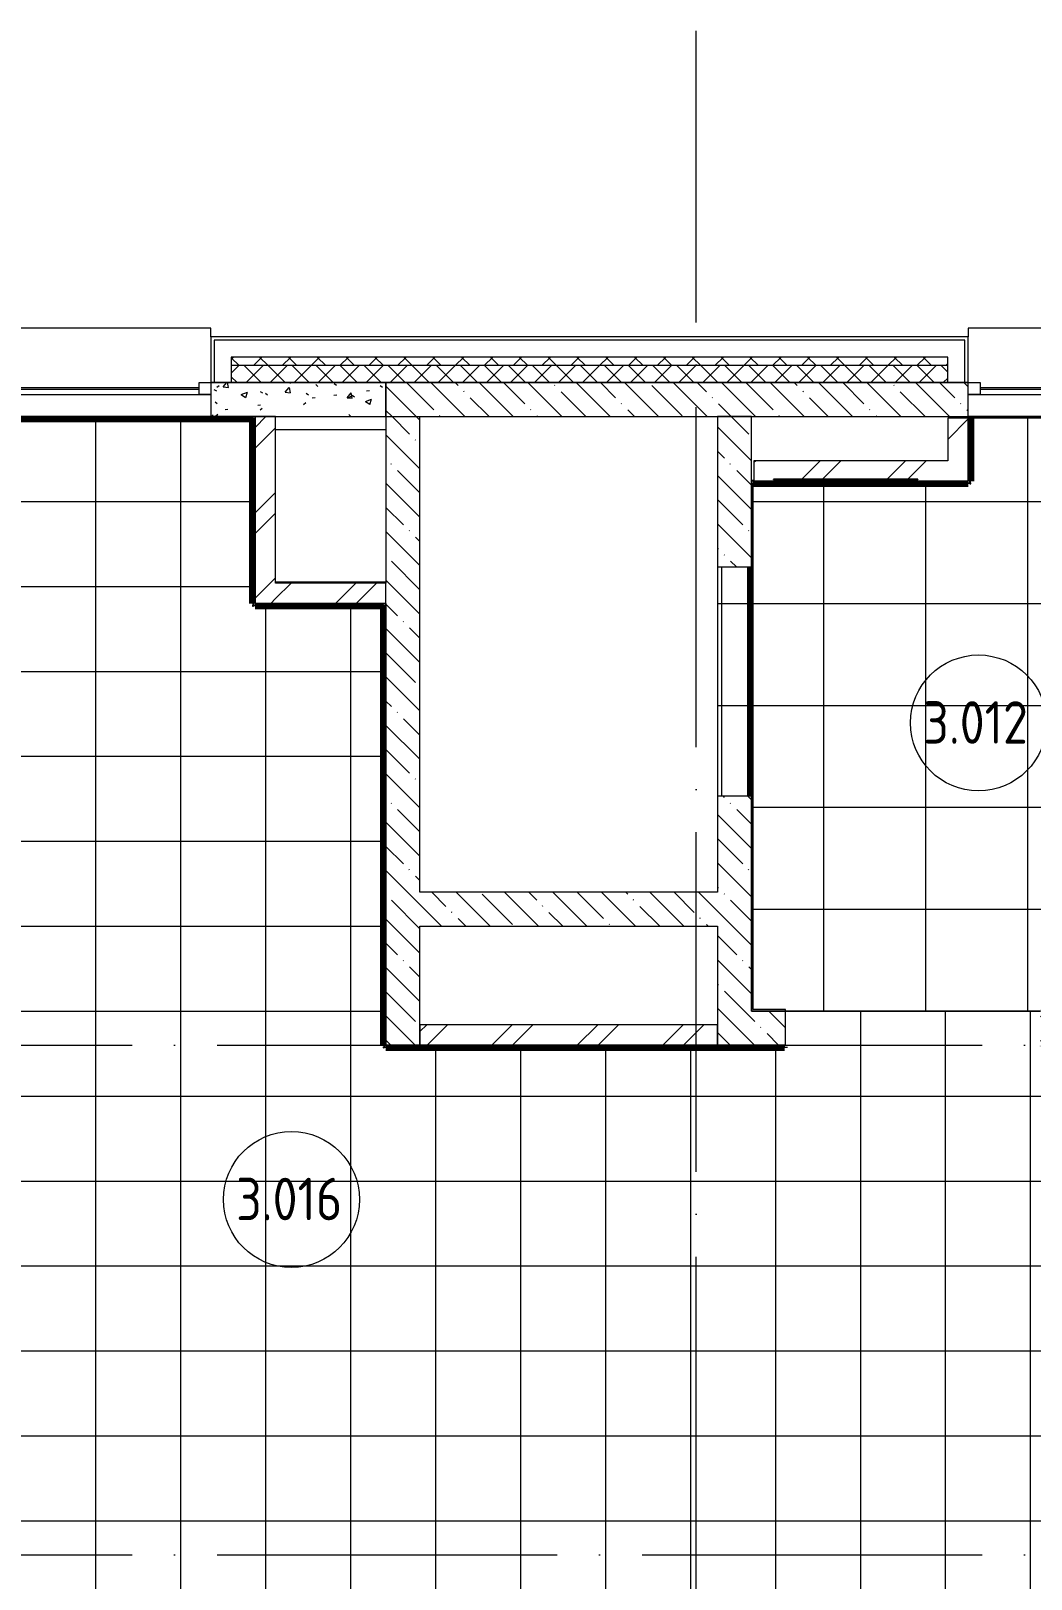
# Model space of a CAD drawing. Header units: millimetres. Extents: x 97 to 215964, y -4577 to 60645.
# Drawn here: x 81634 to 87518, y 51533 to 60645 of the extents above; entities that cross this region are included whole.
import ezdxf

# ---------------------------------------------------------------- set-up
doc = ezdxf.new("R2010")
doc.units = ezdxf.units.MM
doc.linetypes.add('ADSK_Линия сетки', pattern=[2500, 2000, -250, 0, -250])
for name, color, linetype, lineweight in [('A-AREA-____-IDEN', 2, 'Continuous', 20), ('A-FLOR-____-OTLN', 192, 'Continuous', 9), ('A-FLOR-____-PATT', 8, 'Continuous', 9), ('A-GENM-____-MCUT', 13, 'Continuous', 9), ('A-GENM-____-OTLN', 13, 'Continuous', 9), ('A-GLAZ-____-MCUT', 151, 'Continuous', 9), ('A-GLAZ-____-OTLN', 151, 'Continuous', 9), ('A-WALL-____-MCUT', 113, 'Continuous', 9), ('A-WALL-____-PATT', 111, 'Continuous', 9), ('A-WALL-FNSH-MCUT', 113, 'Continuous', 9), ('I-WALL-____-OTLN', 2, 'Continuous', 9), ('S-GRID-____-OTLN', 1, 'Continuous', 9)]:
    doc.layers.add(name, color=color, linetype=linetype, lineweight=lineweight)
doc.styles.add('GOST Common', font='GOST_Common.ttf', dxfattribs={"width": 0.9, "height": 250})
pattern_1 = [(45, (0, 0), (-251.4472, 251.4472), []), (45, (0, 381), (-251.4472, 251.4472), [])]
pattern_2 = [(135, (0, 0), (-142.5612, -142.5612), []), (135, (142.56, 0), (-142.5612, -142.5612), [252.016, -50.403, 3.353, -47.05])]

# ---------------------------------------------------------------- blocks, each defined once
blk = doc.blocks.new('Окно_СКБ_1Ст1 - 120_Окно_СКБ_1Ст_1250_ОКп14_E30-37619683-О_АИ_ПП_8_400_Целиком')
at = {"layer": 'A-GLAZ-____-MCUT', "color": 90}
for p, q in [((-625, -195), (-625, -125)), ((-625, -125), (-555, -125)), ((-555, -125), (-555, -195)), ((555, -195), (555, -125)), ((555, -125), (625, -125)), ((625, -125), (625, -195)), ((-555, -195), (-625, -195)), ((625, -195), (555, -195))]:
    blk.add_line(p, q, dxfattribs=at)
at = {"layer": 'A-GLAZ-____-MCUT', "color": 10, "lineweight": 5}
for p, q in [((555, -155), (-555, -155)), ((555, -165), (-555, -165))]:
    blk.add_line(p, q, dxfattribs=at)
at = {"layer": 'A-GLAZ-____-OTLN', "color": 10, "lineweight": 5}
blk.add_line((-625, -195), (625, -195), dxfattribs=at)
blk = doc.blocks.new('Окно_СКБ_2Ст1 - Окно_СКБ_2Ст_2800_ОК12-29019270-О_АИ_ПП_8_400_Целиком')
at = {"layer": 'A-GLAZ-____-MCUT', "color": 90}
for p, q in [((-1400, -195), (-1400, -125)), ((-1400, -125), (-1330, -125)), ((-1330, -125), (-1330, -195)), ((500, -195), (500, -125)), ((500, -125), (570, -125)), ((570, -125), (570, -195)), ((1330, -155), (570, -155)), ((570, -155), (570, -195)), ((620, -205), (620, -155)), ((1280, -205), (1280, -155)), ((1330, -195), (1330, -125)), ((1330, -125), (1400, -125)), ((1330, -195), (1330, -155)), ((1400, -125), (1400, -195)), ((-1330, -195), (-1400, -195)), ((570, -195), (500, -195)), ((570, -195), (550, -195)), ((550, -195), (550, -205)), ((550, -205), (1350, -205)), ((1350, -205), (550, -205)), ((1400, -195), (1330, -195)), ((1350, -195), (1330, -195)), ((1350, -205), (1350, -195))]:
    blk.add_line(p, q, dxfattribs=at)
at = {"layer": 'A-GLAZ-____-MCUT', "color": 10, "lineweight": 5}
for p, q in [((500, -155), (-1330, -155)), ((500, -165), (-1330, -165)), ((620, -175), (1280, -175)), ((1280, -185), (620, -185))]:
    blk.add_line(p, q, dxfattribs=at)
at = {"layer": 'A-GLAZ-____-OTLN', "color": 10, "lineweight": 5}
for p, q in [((-1400, -195), (550, -195)), ((1350, -195), (1400, -195))]:
    blk.add_line(p, q, dxfattribs=at)
blk = doc.blocks.new('WNW_Отлив1 - Отлив_металлический 2-28596384-О_АИ_ПП_8_400_Целиком')
at = {"layer": 'A-GLAZ-____-OTLN', "color": 10, "lineweight": 5}
for p, q in [((1400, 320), (-1400, 320)), ((-1400, 320), (-1400, 270)), ((1400, 270), (1400, 320))]:
    blk.add_line(p, q, dxfattribs=at)
blk = doc.blocks.new('WNW_Отлив1 - Отлив_металлический 2-28598996-О_АИ_ПП_8_400_Целиком')
at = {"layer": 'A-GLAZ-____-OTLN', "color": 10, "lineweight": 5}
for p, q in [((625, 320), (-625, 320)), ((-625, 320), (-625, 270)), ((625, 270), (625, 320))]:
    blk.add_line(p, q, dxfattribs=at)
blk = doc.blocks.new('ASML_АР_Отделка Люка - ВО Отделка люков_Грунтовка 0_Шпатлевка 0_Окраска 0_0-40363608-О_АИ_ПП_8_400_Целиком')
at = {"layer": 'A-GENM-____-MCUT', "color": 130, "lineweight": 25}
for p, q in [((425, 3), (-425, 3)), ((-425, 3), (-425, 0)), ((425, 0), (425, 3)), ((-425, 0), (425, 0))]:
    blk.add_line(p, q, dxfattribs=at)
blk = doc.blocks.new('0083_СОШ675_АР_R22_rvt-1-О_АИ_ПП_8_400_Целиком')
at = {"layer": 'A-WALL-____-PATT', "lineweight": 5}
h = blk.add_hatch(dxfattribs=at)
h.set_pattern_fill('FP_9', color=10, style=0, pattern_type=2)
h.set_pattern_definition([(135, (0, 0), (-84.85281, -84.85281), []), (225, (0, 0), (84.85281, -84.85281), [])])
h.paths.add_polyline_path([(69260, 58675), (69260, 58725), (63140.2, 58725), (63140.2, 58675), (68654.6, 58675)])
h.paths.add_polyline_path([(61700.2, 58675), (61700.2, 58725), (61290, 58725), (61290, 58675), (61422.4, 58675)])
h.paths.add_polyline_path([(60150, 58675), (60150, 58725), (52970.2, 58725), (52970.2, 58675), (59850.2, 58675)])
h.paths.add_polyline_path([(49930.2, 58675), (49930.2, 58725), (48670.2, 58725), (48670.2, 58675), (49788.2, 58675)])
h.paths.add_polyline_path([(51070.2, 58675), (51480.2, 58675), (51480.2, 58725), (51070.2, 58725)])
h.paths.add_polyline_path([(44320.2, 58675), (45630.2, 58675), (45630.2, 58725), (44320.2, 58725)])
h.paths.add_polyline_path([(41280.2, 58675), (41280.2, 58725), (39970.2, 58725), (39970.2, 58675), (40983.8, 58675)])
h.paths.add_polyline_path([(36930, 58675), (36930, 58725), (35620.2, 58725), (35620.2, 58675), (36581.7, 58675)])
h.paths.add_polyline_path([(38468.3, 58675), (38480.2, 58675), (38480.2, 58725), (38070, 58725), (38070, 58675)])
h.paths.add_polyline_path([(32179.5, 58675), (32580.2, 58675), (32580.2, 58725), (31270, 58725), (31270, 58675), (31550.6, 58675)])
h.paths.add_polyline_path([(28230, 58675), (28230, 58725), (24015, 58725), (24015, 58675), (27148.5, 58675)])
h.paths.add_polyline_path([(22025, 58675), (22525, 58675), (22525, 58725), (22025, 58725)])
h.paths.add_polyline_path([(20885, 58675), (20885, 58725), (12870, 58725), (12870, 58675), (20859.7, 58675)])
h.paths.add_polyline_path([(9539.8, 58675), (9830, 58675), (9830, 58725), (8870, 58725), (8870, 58675), (8911, 58675)])
h.paths.add_polyline_path([(7430, 58675), (7430, 58725), (-350, 58725), (-350, 58675), (7024.3, 58675)])
h = blk.add_hatch(dxfattribs=at)
h.set_pattern_fill('FP_16', color=10, style=0, pattern_type=2)
h.set_pattern_definition([(45, (0, 0), (-70.71068, 70.71068), []), (135, (0, 0), (-70.71068, -70.71068), [])])
h.paths.add_polyline_path([(69260, 58575), (69260, 58675), (63140.2, 58675), (63140.2, 58575), (69050, 58575)])
h.paths.add_polyline_path([(61290, 58575), (61700.2, 58575), (61700.2, 58675), (61290, 58675)])
h.paths.add_polyline_path([(59250, 58575), (60150, 58575), (60150, 58675), (52970.2, 58675), (52970.2, 58575), (58850, 58575)])
h.paths.add_polyline_path([(51480.2, 58575), (51480.2, 58675), (51070.2, 58675), (51070.2, 58575)])
h.paths.add_polyline_path([(49650, 58575), (49650, 58575), (49930.2, 58575), (49930.2, 58675), (48670.2, 58675), (48670.2, 58575), (49159.3, 58575)])
h.paths.add_polyline_path([(45350, 58575), (45350, 58575), (45630.2, 58575), (45630.2, 58675), (44320.2, 58675), (44320.2, 58575), (44757.1, 58575)])
h.paths.add_polyline_path([(41250, 58575), (41280.2, 58575), (41280.2, 58675), (39970.2, 58675), (39970.2, 58575), (40983.8, 58575)])
h.paths.add_polyline_path([(38468.3, 58575), (38480.2, 58575), (38480.2, 58675), (38070, 58675), (38070, 58575)])
h.paths.add_polyline_path([(36930, 58575), (36930, 58675), (35620.2, 58675), (35620.2, 58575), (36581.7, 58575)])
h.paths.add_polyline_path([(31725, 58575), (32580.2, 58575), (32580.2, 58675), (31270, 58675), (31270, 58575), (31550.6, 58575)])
h.paths.add_polyline_path([(27075, 58575), (28230, 58575), (28230, 58675), (24015, 58675), (24015, 58575), (25890.7, 58575)])
h.paths.add_polyline_path([(22525, 58575), (22525, 58675), (22025, 58675), (22025, 58575), (22431.9, 58575)])
h.paths.add_polyline_path([(20859.7, 58575), (20885, 58575), (20885, 58675), (12870, 58675), (12870, 58575), (19601.9, 58575)])
h.paths.add_polyline_path([(8870, 58575), (9830, 58575), (9830, 58675), (8870, 58675)])
h.paths.add_polyline_path([(7024.3, 58575), (7430, 58575), (7430, 58675), (-300, 58675), (-300, 58575), (4508.8, 58575)])
h = blk.add_hatch(dxfattribs=at)
h.set_pattern_fill('FP_69', color=10, style=0, pattern_type=2)
h.set_pattern_definition([(50, (0, 0), (364.3679, -31.8783), [38.1, -419.1]), (355, (0, 0), (-70.4859, 382.1133), [30.48, -335.28]), (100.451, (30.36, -2.66), (293.885, 350.2334), [32.38, -356.18]), (46.184, (0, 101.6), (542.1585, -84.0858), [57.15, -628.65]), (96.636, (45.2, 94.6), (474.805, 494.8554), [48.57, -534.27]), (351.184, (0, 101.6), (474.81, 494.85), [45.72, -502.92]), (21, (50.8, 76.2), (303.2285, -204.5305), [38.1, -419.1]), (326, (50.8, 76.2), (123.604, 368.376), [30.48, -335.28]), (71.451, (76.07, 59.16), (426.8341, 163.8427), [32.38, -356.18]), (37.5, (0, 0), (6.17665, 169.11015), [16.764, -314.452, 16.764, -323.596, -336.55]), (37.5, (0, 0), (6.17665, 169.11015), [-671.576, 16.764, -319.786]), (7.5, (0, 0), (133.6389, 200.3615), [16.764, -177.292, 16.764, -306.832, -128.27]), (7.5, (0, 0), (133.6389, 200.3615), [-517.652, 16.764, -111.506]), (327.5, (-113.28, 0), (271.18182, -11.45836), [16.764, -110.236, 16.764, -379.476, -525.78]), (327.5, (-113.28, 0), (271.18182, -11.45836), [-523.24, 16.764, -509.016]), (317.5, (-164.08, 0), (296.2585, 50.85285), [16.764, -148.336, 16.764, -246.38, -373.38]), (317.5, (-164.08, 0), (296.2585, 50.85285), [-428.244, 16.764, -356.616])])
h.paths.add_polyline_path([(24925, 58375), (24925, 58575), (23895, 58575), (23895, 58375), (24633, 58375)])
h = blk.add_hatch(dxfattribs=at)
h.set_pattern_fill('FP_8', color=10, style=0, pattern_type=2)
h.set_pattern_definition(pattern_2)
h.paths.add_polyline_path([(27075, 58375), (27075, 58575), (24925, 58575), (24925, 58375), (25890.7, 58375)])
h = blk.add_hatch(dxfattribs=at)
h.set_pattern_fill('FP_8', color=10, style=0, pattern_type=2)
h.set_pattern_definition(pattern_2)
h.paths.add_polyline_path([(31150, 58375), (31525, 58375), (31525, 58575), (31150, 58575)])
h.paths.add_polyline_path([(27075, 58375), (28350, 58375), (28350, 58575), (27075, 58575)])
h = blk.add_hatch(dxfattribs=at)
h.set_pattern_fill('FP_7', color=10, style=0, pattern_type=2)
h.set_pattern_definition(pattern_1)
h.paths.add_polyline_path([(24275, 57275), (24275, 58375), (24155, 58375), (24155, 57275)])
h = blk.add_hatch(dxfattribs=at)
h.set_pattern_fill('FP_8', color=10, style=0, pattern_type=2)
h.set_pattern_definition(pattern_2)
h.paths.add_polyline_path([(25125, 54675), (25125, 58375), (24925, 58375), (24925, 54675)])
h = blk.add_hatch(dxfattribs=at)
h.set_pattern_fill('FP_8', color=10, style=0, pattern_type=2)
h.set_pattern_definition(pattern_2)
h.paths.add_polyline_path([(26875, 54875), (27075, 54875), (27075, 56140.1), (26875, 56140.1), (26875, 55375)])
h.paths.add_polyline_path([(27075, 57490.1), (27075, 58375), (26875, 58375), (26875, 57490.1)])
h = blk.add_hatch(dxfattribs=at)
h.set_pattern_fill('FP_7', color=10, style=0, pattern_type=2)
h.set_pattern_definition(pattern_1)
h.paths.add_polyline_path([(28350, 58115), (28350, 58365), (28230, 58365), (28230, 58115)])
h = blk.add_hatch(dxfattribs=at)
h.set_pattern_fill('FP_7', color=10, style=0, pattern_type=2)
h.set_pattern_definition(pattern_1)
h.paths.add_polyline_path([(28350, 57995), (28350, 58115), (27090, 58115), (27090, 57995), (28055, 57995)])
h.paths.add_polyline_path([(28055, 58002), (27205, 58002), (27205, 58005), (28055, 58005)])
h = blk.add_hatch(dxfattribs=at)
h.set_pattern_fill('FP_7', color=10, style=0, pattern_type=2)
h.set_pattern_definition(pattern_1)
h.paths.add_polyline_path([(24925, 57275), (24925, 57395), (24275, 57395), (24275, 57275), (24633, 57275)])
h = blk.add_hatch(dxfattribs=at)
h.set_pattern_fill('FP_8', color=10, style=0, pattern_type=2)
h.set_pattern_definition(pattern_2)
h.paths.add_polyline_path([(26875, 55375), (26875, 55575), (25125, 55575), (25125, 55375)])
h = blk.add_hatch(dxfattribs=at)
h.set_pattern_fill('FP_8', color=10, style=0, pattern_type=2)
h.set_pattern_definition(pattern_2)
h.paths.add_polyline_path([(31725, 54675), (31725, 54875), (28775, 54875), (28775, 54675), (29664, 54675)])
h.paths.add_polyline_path([(26875, 54675), (27275, 54675), (27275, 54875), (26875, 54875), (26875, 54838.6)])
h = blk.add_hatch(dxfattribs=at)
h.set_pattern_fill('FP_7', color=10, style=0, pattern_type=2)
h.set_pattern_definition(pattern_1)
h.paths.add_polyline_path([(26875, 54675), (26875, 54795), (25125, 54795), (25125, 54675)])
at = {"layer": 'A-FLOR-____-OTLN', "color": 90}
for p, q in [((24275, 58299.8), (24925, 58299.8)), ((24925, 57399.8), (24275, 57399.8))]:
    blk.add_line(p, q, dxfattribs=at)
at = {"layer": 'A-WALL-____-MCUT', "color": 10, "lineweight": 5}
for p, q in [((23915, 58825), (23915, 58575)), ((28330, 58825), (23915, 58825)), ((28330, 58575), (28330, 58825)), ((24015, 58725), (24015, 58675)), ((28230, 58725), (24015, 58725)), ((28230, 58675), (28230, 58725)), ((24015, 58675), (24015, 58575)), ((28230, 58675), (24015, 58675)), ((28230, 58575), (28230, 58675)), ((24925, 58575), (24925, 58375)), ((24925, 58375), (24925, 58575)), ((24925, 57275), (24925, 57395))]:
    blk.add_line(p, q, dxfattribs=at)
at = {"layer": 'A-WALL-____-MCUT', "color": 50, "lineweight": 13}
for p, q in [((23895, 58575), (23915, 58575)), ((23895, 58575), (23895, 58375)), ((23915, 58575), (23895, 58575)), ((23915, 58575), (24015, 58575)), ((24015, 58575), (23915, 58575)), ((24015, 58575), (24925, 58575)), ((24925, 58575), (24015, 58575)), ((27075, 58575), (24925, 58575)), ((27075, 58575), (28230, 58575)), ((28230, 58575), (27075, 58575)), ((28230, 58575), (28330, 58575)), ((28330, 58575), (28230, 58575)), ((28330, 58575), (28350, 58575)), ((28350, 58575), (28330, 58575)), ((28350, 58375), (28350, 58575)), ((23895, 58375), (24925, 58375)), ((24155, 58375), (24155, 57275)), ((24275, 58375), (24155, 58375)), ((24275, 57395), (24275, 58375)), ((24925, 58375), (24925, 57395)), ((25125, 58375), (27075, 58375)), ((25125, 55575), (25125, 58375)), ((26875, 58375), (26875, 57490.1)), ((27075, 58375), (26875, 58375)), ((27075, 58375), (28350, 58375)), ((27075, 57490.1), (27075, 58375)), ((28230, 58365), (28230, 58115)), ((28350, 58365), (28230, 58365)), ((28350, 58115), (28350, 58365)), ((28230, 58115), (27090, 58115)), ((27090, 58115), (27090, 57995)), ((28350, 57995), (28350, 58115)), ((27090, 57995), (28350, 57995)), ((26875, 57490.1), (27075, 57490.1)), ((24925, 57395), (24275, 57395)), ((24155, 57275), (24275, 57275)), ((24275, 57275), (24925, 57275)), ((24925, 57275), (24925, 54675)), ((26875, 56140.1), (26875, 55575)), ((27075, 56140.1), (26875, 56140.1)), ((27075, 54875), (27075, 56140.1)), ((26875, 55575), (25125, 55575)), ((25125, 54675), (25125, 55375)), ((25125, 55375), (26875, 55375)), ((26875, 55375), (26875, 54875)), ((26875, 54875), (26875, 54675)), ((27275, 54875), (27075, 54875)), ((27275, 54675), (27275, 54875)), ((26875, 54795), (25125, 54795)), ((25125, 54795), (25125, 54675)), ((26875, 54675), (26875, 54795)), ((24925, 54675), (25125, 54675)), ((25125, 54675), (26875, 54675)), ((26875, 54675), (27275, 54675))]:
    blk.add_line(p, q, dxfattribs=at)
at = {"layer": 'A-WALL-____-MCUT', "color": 90}
blk.add_line((24925, 58575), (27075, 58575), dxfattribs=at)
at = {"layer": 'A-WALL-FNSH-MCUT', "color": 90}
for p, q in [((28350, 58845), (23895, 58845)), ((23895, 58845), (23895, 58575)), ((28350, 58575), (28350, 58845))]:
    blk.add_line(p, q, dxfattribs=at)
at = {"layer": 'I-WALL-____-OTLN', "color": 90}
for p, q in [((23895, 58375), (22650, 58375)), ((31150, 58375), (28350, 58375))]:
    blk.add_line(p, q, dxfattribs=at)
at = {"layer": 'A-GENM-____-OTLN', "color": 90, "lineweight": 9, "rotation": 180}
blk.add_blockref('ASML_АР_Отделка Люка - ВО Отделка люков_Грунтовка 0_Шпатлевка 0_Окраска 0_0-40363608-О_АИ_ПП_8_400_Целиком', (27630, 58005), dxfattribs=at)
at = {"layer": 'A-GLAZ-____-OTLN', "color": 90, "lineweight": 9}
for name, p in [('WNW_Отлив1 - Отлив_металлический 2-28598996-О_АИ_ПП_8_400_Целиком', (23270, 58575)), ('WNW_Отлив1 - Отлив_металлический 2-28596384-О_АИ_ПП_8_400_Целиком', (29750, 58575)), ('Окно_СКБ_1Ст1 - 120_Окно_СКБ_1Ст_1250_ОКп14_E30-37619683-О_АИ_ПП_8_400_Целиком', (23270, 58700)), ('Окно_СКБ_2Ст1 - Окно_СКБ_2Ст_2800_ОК12-29019270-О_АИ_ПП_8_400_Целиком', (29750, 58700))]:
    blk.add_blockref(name, p, dxfattribs=at)
blk = doc.blocks.new('ADSK_Марка_Помещение_ОдноЗначение - Номер-159740-О_АИ_ПП_8_400_Целиком')
at = {"layer": 'A-AREA-____-IDEN'}
blk.add_circle((0, 0), 4, dxfattribs=at)

msp = doc.modelspace()

# ---------------------------------------------------------------- hatches: boundary and pattern name
at = {"layer": 'A-FLOR-____-PATT'}
h = msp.add_hatch(dxfattribs=at)
h.set_pattern_fill('FP_198', color=256, style=0, pattern_type=2)
h.set_pattern_definition([(0, (75015.37, 54875), (0, 500), []), (90, (75015.37, 54875), (-500, 3e-14), [])])
h.paths.add_polyline_path([(67497.865903, 54675.000586), (67497.865903, 54874.998278), (65857.887824, 54874.997327), (65857.887824, 54675)])
h.paths.add_polyline_path([(58997.877039, 51374.999414), (61497.865903, 51374.999414), (61497.865903, 51390), (73547.909746, 51390), (73547.909746, 51375), (76047.909746, 51374.999414), (76047.909746, 51390), (76847.887824, 51390), (76847.887824, 51375), (79347.887824, 51374.999414), (79347.887824, 51390), (85947.887824, 51390), (85947.887824, 51375), (88447.887824, 51375), (88447.887824, 51390), (91217.865903, 51390), (91217.865903, 51674.999707), (91232.865903, 51674.999707), (91232.865903, 54374.999707), (91217.865903, 54374.999707), (91217.865903, 54660.000586), (87567.865903, 54660.267855), (87567.865903, 54675.000586), (87572.865903, 54675.000586), (87572.727233, 54875), (86072.887824, 54875), (86072.865903, 54675), (86067.865903, 54675), (86067.865903, 54660.000586), (83722.865903, 54660.000586), (83722.865903, 54665.000586), (83712.865903, 54665.000586), (83712.865903, 54675.000586), (83707.865903, 54675), (83707.865903, 57260), (82952.865903, 57260), (82952.865903, 57265), (82942.865903, 57265), (82942.865903, 57274.999414), (82937.865903, 57274.999414), (82937.865903, 58360), (81472.865903, 58360), (81472.865903, 58199.999414), (81454.865903, 58199.999414), (81454.865903, 58160.000586), (81449.865903, 58160.000586), (81449.865903, 58150.000586), (81439.865903, 58150.000586), (81439.865903, 58145.000586), (81212.865903, 58145.000586), (81212.865903, 58064.999414), (81197.887824, 58064.999414), (81197.887824, 57014.999414), (81212.865903, 57014.999414), (81212.865903, 54675), (81207.865903, 54675), (81207.865903, 54665.000586), (81197.865903, 54665.000586), (81196.736835, 54660.000586), (77670.156824, 54660.000586), (77670.156824, 54655.000586), (77168.506824, 54655.000586), (77168.506824, 54660.000586), (74557.887824, 54660.000586), (74557.887824, 54675), (74547.903648, 54675), (74547.903648, 54795), (73507.887824, 54793.858951), (73507.887824, 54660.000586), (72397.903648, 54660.000586), (72397.347315, 54665.000586), (72387.903648, 54665.000586), (72387.903648, 54675), (72382.903648, 54675), (72382.903648, 58274.820414), (72127.634255, 58274.820414), (72127.634255, 58360.000586), (68167.882899, 58360.000586), (68167.882899, 58274.820414), (67912.865903, 58274.820414), (67912.865903, 54675), (67907.865903, 54675), (67907.865903, 54665.000586), (67897.865903, 54665.000586), (67897.865903, 54660.000586), (67497.887824, 54660.000586), (67497.861097, 54675.000586), (65857.887824, 54675), (65857.887824, 54660.000586), (58897.865903, 54660.000586), (58897.865903, 54389.998828), (58812.865903, 54389.998828), (58812.865903, 51625.272332), (58897.865903, 51625.272332), (58897.865903, 51390), (58997.865903, 51390), (58997.865903, 51375)])
h.paths.add_polyline_path([(63827.596882, 51374.999414), (63827.593201, 51375), (63707.596601, 51375)])
h = msp.add_hatch(dxfattribs=at)
h.set_pattern_fill('FP_169', color=256, style=0, pattern_type=2)
h.set_pattern_definition([(90, (88097.9, 56675), (-600, 4e-14), []), (180, (88097.9, 56675), (7e-14, -600), [])])
h.paths.add_polyline_path([(90322.865903, 54875.000586), (90322.887238, 54875.000586), (90322.865903, 54875.021922)])
h.paths.add_polyline_path([(86072.887824, 54875.000586), (87572.887824, 54875.000586), (87572.887824, 54885.000586), (90312.865903, 54885.021922), (90312.865903, 58145.000586), (89987.865903, 58145.000586), (89987.865903, 58150.000586), (89977.865903, 58150.000586), (89977.865903, 58160.000586), (89972.865903, 58161.137223), (89972.865903, 58365.000586), (87162.887824, 58365.000586), (87162.887824, 57994.999414), (87157.887824, 57994.999414), (87157.887824, 57984.999414), (87147.887824, 57984.999414), (87147.887824, 57979.999414), (85882.865903, 57979.999414), (85882.88841, 54885.000586), (86072.887824, 54885.000586)])
h.paths.add_polyline_path([(85672.887824, 56140.059081), (85867.865903, 56140.059081), (85867.865903, 57490.059081), (85672.887824, 57490.059081), (85672.887824, 56792.672901)])
h.paths.add_polyline_path([(85887.887824, 57994.999414), (85887.887824, 57997.999414), (85872.887824, 57997.999414), (85872.887824, 57994.999414), (85882.865903, 57994.999414)])
h.paths.add_polyline_path([(90322.865903, 58145.000586), (90322.887824, 58145.000586), (90322.865903, 58150.000586)])
at = {"layer": 'A-WALL-____-PATT'}
for points in [[(82942.865903, 58365), (82942.865903, 58375), (82692.887824, 58375), (82692.887824, 58365)], [(82942.865903, 57275), (82952.865903, 57275), (82952.865903, 58375), (82942.865903, 58375), (82942.865903, 57769.703748)], [(87157.887824, 57994.999414), (87157.887824, 58365.000586), (87147.887824, 58365.000586), (87147.887824, 57994.999414)], [(85872.865903, 54875.000586), (85882.865903, 54875.000586), (85882.865903, 57994.999414), (85872.865903, 57994.999414), (85872.865903, 56792.672901)], [(85882.865903, 57984.999414), (87157.887824, 57984.999414), (87157.887824, 57994.999414), (85882.865903, 57994.999414)], [(83712.865903, 57265), (83712.865903, 57275), (82942.865903, 57275), (82942.865903, 57265), (83430.853133, 57265)], [(83722.865903, 54665.000586), (83722.865903, 57275), (83712.865903, 57275), (83712.865903, 54665.000586)], [(85857.865903, 54665.000586), (85857.865903, 54675.000586), (83722.865903, 54675.000586), (83722.865903, 54665.000586)]]:
    msp.add_hatch(color=7, dxfattribs=at).paths.add_polyline_path(points)
h = msp.add_hatch(color=7, dxfattribs=at)
h.paths.add_polyline_path([(90322.865903, 54875.000586), (90322.865903, 54885.000586), (87572.887824, 54885.000586), (87572.887824, 54875.000586), (88461.892595, 54875.000586)])
h.paths.add_polyline_path([(86072.887824, 54875.000586), (86072.887824, 54885.000586), (85882.865903, 54885.000586), (85882.865903, 54875.000586), (85946.372864, 54875.000586)])
h = msp.add_hatch(color=7, dxfattribs=at)
h.paths.add_polyline_path([(87757.865903, 54665.000586), (87757.865903, 54675.000586), (87567.865903, 54675.000586), (87567.865903, 54665.000586)])
h.paths.add_polyline_path([(85946.372864, 54665.000586), (86067.865903, 54665.000586), (86067.865903, 54675.000586), (85857.865903, 54675.000586), (85857.865903, 54665.000586)])

# ---------------------------------------------------------------- linework, layer by layer
at = {"layer": 'A-FLOR-____-OTLN'}
for p, q in [((85887.887824, 57997.999414), (85872.887824, 57997.999414)), ((85672.887824, 57490.059081), (85672.887824, 56140.059081)), ((87572.887824, 54875), (86072.887824, 54875))]:
    msp.add_line(p, q, dxfattribs=at)
at = {"layer": 'A-WALL-____-MCUT', "color": 7}
for p, q in [((82952.865903, 58375), (82692.887824, 58375)), ((82692.887824, 58375), (82692.887824, 58365)), ((82692.887824, 58365), (82942.865903, 58365)), ((82942.865903, 58365), (82942.865903, 57265)), ((82952.865903, 57275), (82952.865903, 58375)), ((87157.887824, 58365.000586), (87147.887824, 58365.000586)), ((87147.887824, 58365.000586), (87147.887824, 57994.999414)), ((87157.887824, 57984.999414), (87157.887824, 58365.000586)), ((85872.865903, 57994.999414), (85872.865903, 54875.000586)), ((87147.887824, 57994.999414), (85872.865903, 57994.999414)), ((85882.865903, 54885.000586), (85882.865903, 57984.999414)), ((85882.865903, 57984.999414), (87157.887824, 57984.999414)), ((82942.865903, 57265), (83712.865903, 57265)), ((83722.865903, 57275), (82952.865903, 57275)), ((83712.865903, 57265), (83712.865903, 54665.000586)), ((83722.865903, 54675.000586), (83722.865903, 57275)), ((85872.865903, 54875.000586), (86072.887824, 54875.000586)), ((86072.887824, 54885.000586), (85882.865903, 54885.000586)), ((86072.887824, 54875.000586), (86072.887824, 54885.000586)), ((86067.865903, 54675.000586), (83722.865903, 54675.000586)), ((86067.865903, 54665.000586), (86067.865903, 54675.000586)), ((83712.865903, 54665.000586), (86067.865903, 54665.000586))]:
    msp.add_line(p, q, dxfattribs=at)
at = {"layer": 'A-WALL-____-MCUT'}
msp.add_line((85857.865903, 54665.000586), (85857.865903, 54675.000586), dxfattribs=at)
at = {"layer": 'I-WALL-____-OTLN'}
for p, q in [((81442.887824, 58375), (82692.887824, 58375)), ((82692.887824, 58365), (81449.865903, 58365)), ((87147.887824, 58375.000586), (89947.887824, 58375.000586)), ((87147.887824, 58365.000586), (87147.887824, 58374.999414)), ((89947.887824, 58365.000586), (87157.887824, 58365.000586))]:
    msp.add_line(p, q, dxfattribs=at)
at = {"layer": 'I-WALL-____-OTLN', "color": 5, "lineweight": 90}
for p, q in [((82942.865903, 58360), (81449.865903, 58360)), ((82937.865903, 57275), (82937.865903, 58365)), ((82937.865903, 57275), (82942.865903, 57275)), ((82952.865903, 57265), (82952.865903, 57260)), ((83707.865903, 57260), (82952.865903, 57260)), ((83707.865903, 54675.000586), (83707.865903, 57260)), ((83707.865903, 54675.000586), (83712.865903, 54675.000586)), ((83722.865903, 54665.000586), (83722.865903, 54660.000586)), ((86067.865903, 54660.000586), (83722.865903, 54660.000586)), ((86067.865903, 54660.000586), (86067.865903, 54665.000586))]:
    msp.add_line(p, q, dxfattribs=at)
at = {"layer": 'I-WALL-____-OTLN', "color": 20, "lineweight": 90}
for p, q in [((87162.887824, 58365.000586), (87162.887824, 57994.999414)), ((87147.887824, 57979.999414), (85882.865903, 57979.999414)), ((87147.887824, 57979.999414), (87147.887824, 57984.999414)), ((87157.887824, 57994.999414), (87162.887824, 57994.999414)), ((85867.865903, 56140.059081), (85867.865903, 57490.059081))]:
    msp.add_line(p, q, dxfattribs=at)
at = {"layer": 'S-GRID-____-OTLN', "linetype": 'ADSK_Линия сетки'}
for p, q in [((85547.887824, -3572.657751), (85547.887824, 60644.999414)), ((55228.336609, 58375.000586), (213876.441901, 58375.000586)), ((55228.336609, 54675.000586), (215146.441901, 54675.000586)), ((55228.336609, 51675.000586), (215146.441901, 51675.000586))]:
    msp.add_line(p, q, dxfattribs=at)

# ---------------------------------------------------------------- block references
at = {"color": 250, "lineweight": 5}
msp.add_blockref('0083_СОШ675_АР_R22_rvt-1-О_АИ_ПП_8_400_Целиком', (58797.887824, 0), dxfattribs=at)
at = {"layer": 'A-AREA-____-IDEN', "xscale": 99.99999999999993, "yscale": 99.99999999999993, "zscale": 99.99999999999993}
for p in [(87209.3789, 56571.876904), (83166.701726, 53766.753967)]:
    msp.add_blockref('ADSK_Марка_Помещение_ОдноЗначение - Номер-159740-О_АИ_ПП_8_400_Целиком', p, dxfattribs=at)

# ---------------------------------------------------------------- texts
at = {"layer": 'A-AREA-____-IDEN', "lineweight": 9, "char_height": 250, "width": 800.8858125, "attachment_point": 1, "style": 'GOST Common'}
for s, insert in [('3.012', (86884.021642, 56699.601976)), ('3.016', (82841.344468, 53894.479038))]:
    msp.add_mtext(s, dxfattribs=dict(at, insert=insert))

doc.saveas('drawing.dxf')
